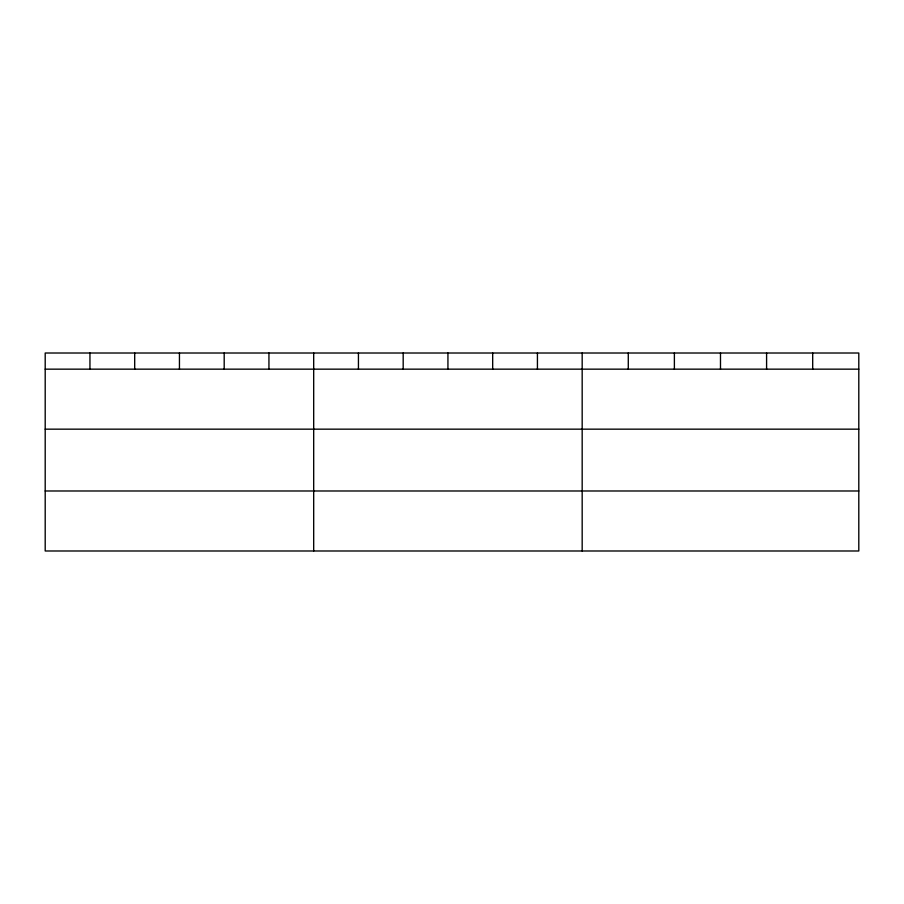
<?xml version="1.0" encoding="UTF-8"?>
<svg xmlns="http://www.w3.org/2000/svg" width="904" height="904" viewBox="0 0 904 904"><rect width="100%" height="100%" fill="white"/><g stroke="black" fill="none" stroke-linecap="round" stroke-linejoin="round"><path stroke-width="1.36" d="M858.8 429.163L858.8 353.012L45.2 353.012L45.2 550.988L858.8 550.988L858.8 429.163L45.2 429.163M45.2 369.16L858.8 369.16M45.2 490.985L858.8 490.985M812.696 353.012L812.696 369.16M766.592 353.012L766.592 369.16M720.488 353.012L720.488 369.16M674.384 353.012L674.384 369.16M628.28 353.012L628.28 369.16M582.176 353.012L582.176 550.988M537.428 353.012L537.428 369.16M492.68 353.012L492.68 369.16M447.932 353.012L447.932 369.16M403.184 353.012L403.184 369.16M358.436 353.012L358.436 369.16M313.688 353.012L313.688 550.988M268.94 353.012L268.94 369.16M224.192 353.012L224.192 369.16M179.444 353.012L179.444 369.16M134.696 353.012L134.696 369.16M89.948 353.012L89.948 369.16"/></g></svg>
